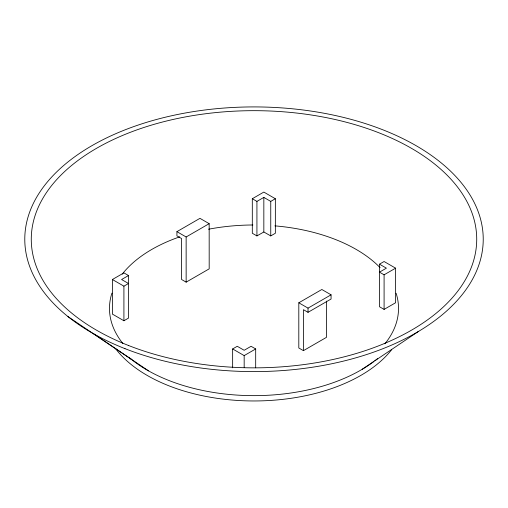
<?xml version="1.0" encoding="UTF-8"?>
<svg xmlns="http://www.w3.org/2000/svg" width="508" height="508" viewBox="0 0 508 508"><rect width="100%" height="100%" fill="white"/><g stroke="black" fill="none" stroke-linecap="round" stroke-linejoin="round"><path stroke-width="0.76" d="M362.21 369.284L418.198 331.61M176.917 231.654L199.955 218.345L209.169 223.666L209.188 268.853L186.15 282.156L181.546 279.464L181.534 238.525L176.924 235.864L176.917 231.654L186.138 236.976L186.15 282.156M112.389 279.514L123.901 272.866L128.511 275.533L128.511 318.097L123.914 320.751L112.389 314.096L112.389 279.514L123.914 286.169L128.511 283.515L121.603 279.521L128.511 275.533M186.138 236.976L209.169 223.666M252.311 198.73L263.83 192.081L275.355 198.736L275.355 233.255L270.751 235.915L263.836 231.985L256.927 235.915L252.311 233.255L252.311 198.73L256.927 201.397L263.836 197.402L270.751 201.397L275.355 198.736M298.806 302.793L321.843 289.496L331.064 294.818L331.064 299.028L308.026 312.325L303.422 309.67L303.422 350.653L298.806 347.986L298.806 302.793L308.026 308.121L331.064 294.818M232.645 367.811L232.645 348.945L237.249 346.291L244.164 350.279L251.073 346.291L255.683 348.952L255.683 367.817M379.482 264.173L384.086 261.512L395.605 268.167L395.605 302.749L384.092 309.397L379.489 306.737L379.482 264.173L386.397 268.161L379.489 272.155L384.092 274.815L395.605 268.167M232.645 348.945L244.17 355.6L255.683 348.952M303.422 350.653L326.46 337.35L326.46 301.098M67.964 316.586L131.401 359.378M94.05 334.061L148.59 370.897M384.092 274.815L384.092 309.397M308.026 308.121L308.026 312.325M270.751 201.397L270.751 235.915M263.836 197.402L263.836 231.985M256.927 201.397L256.927 235.915M244.17 355.6L244.17 367.386M123.914 286.169L123.914 320.751M391.731 349.567A151.06 87.217 0 0 1 252.99 400.958A151.06 87.217 0 0 1 115.449 348.501M377.717 358.47A151.06 87.217 0 0 1 374.745 360.832M373.513 361.766A151.06 87.217 0 0 1 128.892 357.308M396.107 293.237A144.52 83.439 0 0 1 384.861 343.84M122.809 343.427A144.52 83.439 0 0 1 111.931 293.122M122.231 274.155A144.52 83.439 0 0 1 179.73 236.849M208.559 229.216A144.52 83.439 0 0 1 252.895 224.987M274.885 225.863A144.52 83.439 0 0 1 380.124 267.684M128.657 345.548A222.714 128.581 0 0 0 476.104 248.787A222.714 128.581 0 0 0 157.239 123.444A222.714 128.581 0 0 0 128.657 345.548M124.993 348.653A229.229 132.347 0 0 0 482.6 249.066A229.229 132.347 0 0 0 154.407 120.059A229.229 132.347 0 0 0 124.993 348.653"/></g></svg>
